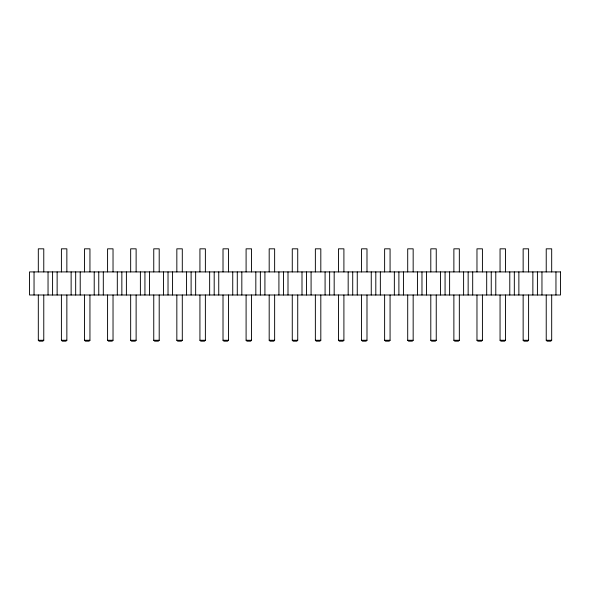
<?xml version="1.0" encoding="UTF-8"?>
<svg xmlns="http://www.w3.org/2000/svg" width="590" height="590" viewBox="0 0 590 590"><rect width="100%" height="100%" fill="white"/><g stroke="black" fill="none" stroke-linecap="round" stroke-linejoin="round"><path stroke-width="0.89" d="M43.771 295L43.771 340.268L42.864 341.175L39.228 341.175L38.313 340.268L38.313 295M66.854 295L66.854 340.268L65.947 341.175L62.311 341.175L61.404 340.268L61.404 295M89.945 295L89.945 340.268L89.038 341.175L85.403 341.175L84.488 340.268L84.488 295M113.029 295L113.029 340.268L112.122 341.175L108.486 341.175L107.579 340.268L107.579 295M136.12 295L136.12 340.268L135.206 341.175L131.57 341.175L130.663 340.268L130.663 295M159.204 295L159.204 340.268L158.297 341.175L154.661 341.175L153.754 340.268L153.754 295M182.295 295L182.295 340.268L181.381 341.175L177.745 341.175L176.838 340.268L176.838 295M205.379 295L205.379 340.268L204.472 341.175L200.836 341.175L199.929 340.268L199.929 295M228.463 295L228.463 340.268L227.556 341.175L223.92 341.175L223.013 340.268L223.013 295M251.554 295L251.554 340.268L250.647 341.175L247.011 341.175L246.096 340.268L246.096 295M274.638 295L274.638 340.268L273.731 341.175L270.095 341.175L269.188 340.268L269.188 295M297.729 295L297.729 340.268L296.814 341.175L293.186 341.175L292.271 340.268L292.271 295M320.812 295L320.812 340.268L319.905 341.175L316.269 341.175L315.362 340.268L315.362 295M343.904 295L343.904 340.268L342.989 341.175L339.353 341.175L338.446 340.268L338.446 295M366.987 295L366.987 340.268L366.08 341.175L362.444 341.175L361.537 340.268L361.537 295M390.071 295L390.071 340.268L389.164 341.175L385.528 341.175L384.621 340.268L384.621 295M413.162 295L413.162 340.268L412.255 341.175L408.619 341.175L407.705 340.268L407.705 295M436.246 295L436.246 340.268L435.339 341.175L431.703 341.175L430.796 340.268L430.796 295M459.337 295L459.337 340.268L458.43 341.175L454.794 341.175L453.88 340.268L453.88 295M482.421 295L482.421 340.268L481.514 341.175L477.878 341.175L476.971 340.268L476.971 295M505.512 295L505.512 340.268L504.598 341.175L500.962 341.175L500.055 340.268L500.055 295M528.596 295L528.596 340.268L527.689 341.175L524.053 341.175L523.146 340.268L523.146 295M551.687 295L551.687 340.268L550.772 341.175L547.137 341.175L546.229 340.268L546.229 295M38.313 340.268L43.771 340.268M61.404 340.268L66.854 340.268M84.488 340.268L89.945 340.268M107.579 340.268L113.029 340.268M130.663 340.268L136.12 340.268M153.754 340.268L159.204 340.268M176.838 340.268L182.295 340.268M199.929 340.268L205.379 340.268M223.013 340.268L228.463 340.268M246.096 340.268L251.554 340.268M269.188 340.268L274.638 340.268M292.271 340.268L297.729 340.268M315.362 340.268L320.812 340.268M338.446 340.268L343.904 340.268M361.537 340.268L366.987 340.268M384.621 340.268L390.071 340.268M407.705 340.268L413.162 340.268M430.796 340.268L436.246 340.268M453.88 340.268L459.337 340.268M476.971 340.268L482.421 340.268M500.055 340.268L505.512 340.268M523.146 340.268L528.596 340.268M546.229 340.268L551.687 340.268M555.957 271.916L555.957 295M551.687 271.916L551.687 248.825L546.229 248.825L546.229 271.916M541.959 271.916L541.959 295M537.416 271.916L537.416 295M532.866 271.916L532.866 295M528.596 271.916L528.596 248.825L523.146 248.825L523.146 271.916M518.868 271.916L518.868 295M514.325 271.916L514.325 295M509.782 271.916L509.782 295M505.512 271.916L505.512 248.825L500.055 248.825L500.055 271.916M495.784 271.916L495.784 295M491.241 271.916L491.241 295M486.691 271.916L486.691 295M482.421 271.916L482.421 248.825L476.971 248.825L476.971 271.916M472.693 271.916L472.693 295M468.15 271.916L468.15 295M463.607 271.916L463.607 295M459.337 271.916L459.337 248.825L453.88 248.825L453.88 271.916M449.61 271.916L449.61 295M445.067 271.916L445.067 295M440.524 271.916L440.524 295M436.246 271.916L436.246 248.825L430.796 248.825L430.796 271.916M426.526 271.916L426.526 295M421.975 271.916L421.975 295M417.432 271.916L417.432 295M413.162 271.916L413.162 248.825L407.705 248.825L407.705 271.916M403.435 271.916L403.435 295M398.892 271.916L398.892 295M394.349 271.916L394.349 295M390.071 271.916L390.071 248.825L384.621 248.825L384.621 271.916M380.351 271.916L380.351 295M375.808 271.916L375.808 295M371.257 271.916L371.257 295M366.987 271.916L366.987 248.825L361.537 248.825L361.537 271.916M357.26 271.916L357.26 295M352.717 271.916L352.717 295M348.174 271.916L348.174 295M343.904 271.916L343.904 248.825L338.446 248.825L338.446 271.916M334.176 271.916L334.176 295M329.633 271.916L329.633 295M325.083 271.916L325.083 295M320.812 271.916L320.812 248.825L315.362 248.825L315.362 271.916M311.085 271.916L311.085 295M306.542 271.916L306.542 295M301.999 271.916L301.999 295M297.729 271.916L297.729 248.825L292.271 248.825L292.271 271.916M288.001 271.916L288.001 295M283.458 271.916L283.458 295M278.915 271.916L278.915 295M274.638 271.916L274.638 248.825L269.188 248.825L269.188 271.916M264.917 271.916L264.917 295M260.367 271.916L260.367 295M255.824 271.916L255.824 295M251.554 271.916L251.554 248.825L246.096 248.825L246.096 271.916M241.826 271.916L241.826 295M237.283 271.916L237.283 295M232.74 271.916L232.74 295M228.463 271.916L228.463 248.825L223.013 248.825L223.013 271.916M218.743 271.916L218.743 295M214.192 271.916L214.192 295M209.649 271.916L209.649 295M205.379 271.916L205.379 248.825L199.929 248.825L199.929 271.916M195.651 271.916L195.651 295M191.108 271.916L191.108 295M186.565 271.916L186.565 295M182.295 271.916L182.295 248.825L176.838 248.825L176.838 271.916M172.568 271.916L172.568 295M168.025 271.916L168.025 295M163.474 271.916L163.474 295M159.204 271.916L159.204 248.825L153.754 248.825L153.754 271.916M149.477 271.916L149.477 295M144.934 271.916L144.934 295M140.391 271.916L140.391 295M136.12 271.916L136.12 248.825L130.663 248.825L130.663 271.916M126.393 271.916L126.393 295M121.85 271.916L121.85 295M117.307 271.916L117.307 295M113.029 271.916L113.029 248.825L107.579 248.825L107.579 271.916M103.309 271.916L103.309 295M98.759 271.916L98.759 295M94.216 271.916L94.216 295M89.945 271.916L89.945 248.825L84.488 248.825L84.488 271.916M80.218 271.916L80.218 295M75.675 271.916L75.675 295M71.132 271.916L71.132 295M66.854 271.916L66.854 248.825L61.404 248.825L61.404 271.916M57.134 271.916L57.134 295M52.584 271.916L52.584 295M48.041 271.916L48.041 295M43.771 271.916L43.771 248.825L38.313 248.825L38.313 271.916M34.043 271.916L34.043 295M560.5 271.916L29.5 271.916L29.5 295L560.5 295L560.5 271.916"/></g></svg>
